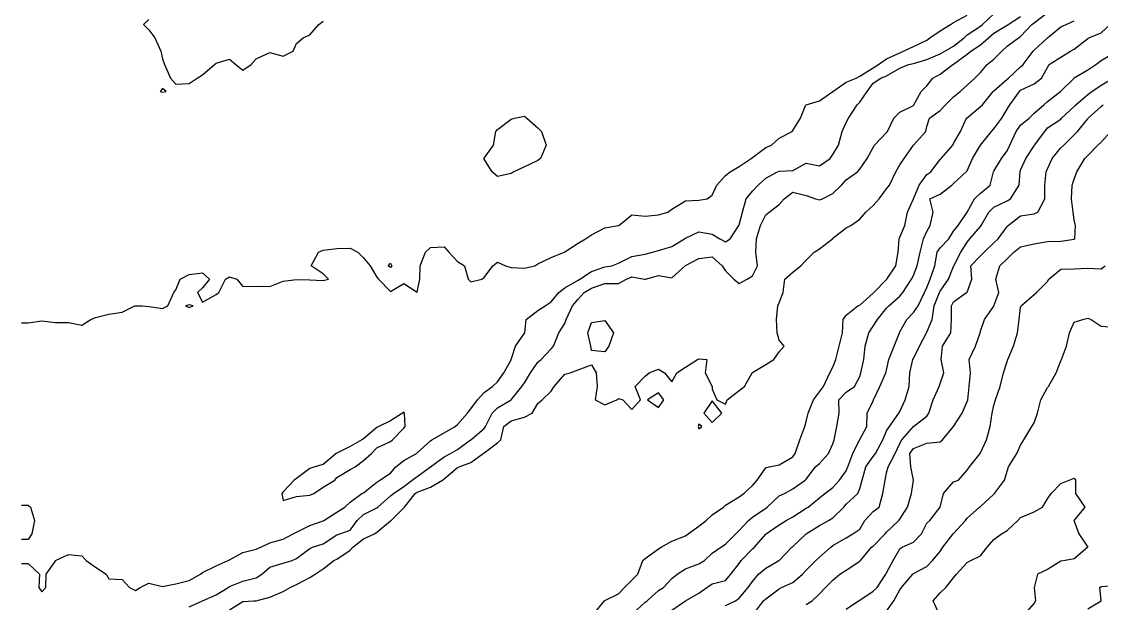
# Model space of a CAD drawing. Header units: metres. Extents: x 2681030 to 2681330, y 1246000 to 1246290.
# Drawn here: x 2681030 to 2681070.26, y 1246072.66 to 1246094.36 of the extents above; entities that cross this region are included whole.
import ezdxf

# ---------------------------------------------------------------- set-up
doc = ezdxf.new("R2010")
doc.units = ezdxf.units.M
doc.layers.add('BASIS_HOEHENLINIEN', color=8, linetype='Continuous')

msp = doc.modelspace()

# ---------------------------------------------------------------- linework, layer by layer
at = {"layer": 'BASIS_HOEHENLINIEN'}
for points in [[(2681030, 1246074.142, 0), (2681030.25, 1246074.142, 0), (2681030.664, 1246073.75, 0), (2681030.642, 1246073.25, 0), (2681030.75, 1246073.086, 0), (2681030.901, 1246073.25, 0), (2681030.922, 1246073.75, 0), (2681031.25, 1246074.213, 0), (2681031.267, 1246074.25, 0), (2681031.75, 1246074.485, 0), (2681032.25, 1246074.427, 0), (2681032.402, 1246074.25, 0), (2681032.75, 1246074.01, 0), (2681033.152, 1246073.75, 0), (2681033.25, 1246073.575, 0), (2681033.75, 1246073.552, 0), (2681034.019, 1246073.25, 0), (2681034.25, 1246073.134, 0), (2681034.423, 1246073.25, 0), (2681034.75, 1246073.409, 0), (2681035.25, 1246073.284, 0), (2681035.75, 1246073.39, 0), (2681036.25, 1246073.511, 0), (2681036.671, 1246073.75, 0), (2681036.75, 1246073.803, 0), (2681037.25, 1246074.054, 0), (2681037.706, 1246074.25, 0), (2681037.75, 1246074.277, 0), (2681038.25, 1246074.552, 0), (2681038.75, 1246074.676, 0), (2681038.921, 1246074.75, 0), (2681039.25, 1246074.918, 0), (2681039.75, 1246075.046, 0), (2681040.122, 1246075.25, 0), (2681040.25, 1246075.316, 0), (2681040.75, 1246075.559, 0), (2681041.25, 1246075.739, 0), (2681041.27, 1246075.75, 0), (2681041.75, 1246076.061, 0), (2681042.053, 1246076.25, 0), (2681042.25, 1246076.435, 0), (2681042.691, 1246076.75, 0), (2681042.75, 1246076.779, 0), (2681043.25, 1246077.175, 0), (2681043.354, 1246077.25, 0), (2681043.75, 1246077.509, 0), (2681043.95, 1246077.75, 0), (2681044.25, 1246077.987, 0), (2681044.718, 1246078.25, 0), (2681044.75, 1246078.277, 0), (2681045.25, 1246078.725, 0), (2681045.29, 1246078.75, 0), (2681045.75, 1246079.017, 0), (2681046.161, 1246079.25, 0), (2681046.25, 1246079.323, 0), (2681046.628, 1246079.75, 0), (2681046.75, 1246079.911, 0), (2681046.993, 1246080.25, 0), (2681047.25, 1246080.519, 0), (2681047.555, 1246080.75, 0), (2681047.75, 1246080.921, 0), (2681047.981, 1246081.25, 0), (2681048.25, 1246081.739, 0), (2681048.256, 1246081.75, 0), (2681048.414, 1246082.25, 0), (2681048.75, 1246082.731, 0), (2681048.761, 1246082.75, 0), (2681048.819, 1246083.25, 0), (2681049.25, 1246083.583, 0), (2681049.517, 1246083.75, 0), (2681049.75, 1246083.907, 0), (2681050.029, 1246084.25, 0), (2681050.25, 1246084.426, 0), (2681050.75, 1246084.712, 0), (2681050.819, 1246084.75, 0), (2681051.25, 1246085.04, 0), (2681051.75, 1246085.206, 0), (2681052.011, 1246085.25, 0), (2681052.25, 1246085.34, 0), (2681052.75, 1246085.593, 0), (2681053.25, 1246085.682, 0), (2681053.523, 1246085.75, 0), (2681053.75, 1246085.819, 0), (2681054.25, 1246085.962, 0), (2681054.716, 1246086.25, 0), (2681054.75, 1246086.28, 0), (2681055.25, 1246086.514, 0), (2681055.75, 1246086.421, 0), (2681056.038, 1246086.25, 0), (2681056.25, 1246086.139, 0), (2681056.418, 1246086.25, 0), (2681056.739, 1246086.75, 0), (2681056.75, 1246086.781, 0), (2681056.875, 1246087.25, 0), (2681057.016, 1246087.75, 0), (2681057.25, 1246088.03, 0), (2681057.463, 1246088.25, 0), (2681057.75, 1246088.521, 0), (2681058.186, 1246088.75, 0), (2681058.25, 1246088.776, 0), (2681058.75, 1246088.796, 0), (2681059.25, 1246089.073, 0), (2681059.75, 1246088.974, 0), (2681060.142, 1246089.25, 0), (2681060.25, 1246089.396, 0), (2681060.452, 1246089.75, 0), (2681060.589, 1246090.25, 0), (2681060.75, 1246090.595, 0), (2681060.834, 1246090.75, 0), (2681061.158, 1246091.25, 0), (2681061.25, 1246091.346, 0), (2681061.528, 1246091.75, 0), (2681061.75, 1246092.061, 0), (2681062.039, 1246092.25, 0), (2681062.25, 1246092.33, 0), (2681062.75, 1246092.613, 0), (2681063.07, 1246092.75, 0), (2681063.25, 1246092.793, 0), (2681063.75, 1246092.946, 0), (2681064.25, 1246093.153, 0), (2681064.425, 1246093.25, 0), (2681064.75, 1246093.44, 0), (2681065.147, 1246093.75, 0), (2681065.25, 1246093.855, 0), (2681065.75, 1246094.182, 0), (2681065.827, 1246094.25, 0), (2681066.25, 1246094.65, 0)], [(2681030, 1246083.12, 0), (2681030.25, 1246083.12, 0), (2681030.75, 1246083.191, 0), (2681031.25, 1246083.134, 0), (2681031.75, 1246083.136, 0), (2681032.25, 1246083.033, 0), (2681032.585, 1246083.25, 0), (2681032.75, 1246083.318, 0), (2681033.25, 1246083.438, 0), (2681033.75, 1246083.523, 0), (2681034.227, 1246083.75, 0), (2681034.25, 1246083.758, 0), (2681034.495, 1246083.75, 0), (2681034.75, 1246083.732, 0), (2681035.25, 1246083.66, 0), (2681035.452, 1246083.75, 0), (2681035.676, 1246084.25, 0), (2681035.75, 1246084.354, 0), (2681035.914, 1246084.75, 0), (2681036.25, 1246084.921, 0), (2681036.75, 1246084.989, 0), (2681037.003, 1246084.75, 0), (2681036.75, 1246084.42, 0), (2681036.553, 1246084.25, 0), (2681036.75, 1246083.894, 0), (2681037.25, 1246084.179, 0), (2681037.354, 1246084.25, 0), (2681037.598, 1246084.75, 0), (2681037.75, 1246084.835, 0), (2681038.022, 1246084.75, 0), (2681038.25, 1246084.478, 0), (2681038.75, 1246084.485, 0), (2681039.25, 1246084.475, 0), (2681039.75, 1246084.673, 0), (2681040.25, 1246084.733, 0), (2681040.75, 1246084.727, 0), (2681041.25, 1246084.693, 0), (2681041.447, 1246084.75, 0), (2681041.25, 1246084.946, 0), (2681040.794, 1246085.25, 0), (2681041.064, 1246085.75, 0), (2681041.25, 1246085.826, 0), (2681041.75, 1246085.888, 0), (2681042.25, 1246085.91, 0), (2681042.534, 1246085.75, 0), (2681042.75, 1246085.55, 0), (2681042.999, 1246085.25, 0), (2681043.25, 1246084.823, 0), (2681043.303, 1246084.75, 0), (2681043.75, 1246084.289, 0), (2681044.25, 1246084.589, 0), (2681044.75, 1246084.269, 0), (2681044.852, 1246084.75, 0), (2681044.856, 1246085.25, 0), (2681045.064, 1246085.75, 0), (2681045.25, 1246085.929, 0), (2681045.75, 1246085.952, 0), (2681045.928, 1246085.75, 0), (2681046.25, 1246085.403, 0), (2681046.514, 1246085.25, 0), (2681046.646, 1246084.75, 0), (2681046.75, 1246084.655, 0), (2681047.162, 1246084.75, 0), (2681047.25, 1246084.815, 0), (2681047.566, 1246085.25, 0), (2681047.75, 1246085.378, 0), (2681048.046, 1246085.25, 0), (2681048.25, 1246085.188, 0), (2681048.75, 1246085.16, 0), (2681049.138, 1246085.25, 0), (2681049.25, 1246085.317, 0), (2681049.75, 1246085.556, 0), (2681050.23, 1246085.75, 0), (2681050.25, 1246085.764, 0), (2681050.75, 1246086.093, 0), (2681051.019, 1246086.25, 0), (2681051.25, 1246086.399, 0), (2681051.75, 1246086.659, 0), (2681052.25, 1246086.746, 0), (2681052.265, 1246086.75, 0), (2681052.75, 1246087.142, 0), (2681053.25, 1246087.093, 0), (2681053.75, 1246087.142, 0), (2681054.089, 1246087.25, 0), (2681054.25, 1246087.356, 0), (2681054.75, 1246087.666, 0), (2681055.25, 1246087.694, 0), (2681055.566, 1246087.75, 0), (2681055.75, 1246087.886, 0), (2681055.919, 1246088.25, 0), (2681056.25, 1246088.617, 0), (2681056.417, 1246088.75, 0), (2681056.75, 1246088.953, 0), (2681057.208, 1246089.25, 0), (2681057.25, 1246089.288, 0), (2681057.75, 1246089.665, 0), (2681057.965, 1246089.75, 0), (2681058.25, 1246090.001, 0), (2681058.727, 1246090.25, 0), (2681058.75, 1246090.294, 0), (2681059.039, 1246090.75, 0), (2681059.242, 1246091.25, 0), (2681059.25, 1246091.253, 0), (2681059.75, 1246091.401, 0), (2681060.246, 1246091.75, 0), (2681060.25, 1246091.753, 0), (2681060.75, 1246092.097, 0), (2681061.123, 1246092.25, 0), (2681061.25, 1246092.317, 0), (2681061.75, 1246092.625, 0), (2681061.946, 1246092.75, 0), (2681062.25, 1246092.972, 0), (2681062.75, 1246093.196, 0), (2681062.883, 1246093.25, 0), (2681063.25, 1246093.423, 0), (2681063.75, 1246093.661, 0), (2681063.869, 1246093.75, 0), (2681064.25, 1246094.016, 0), (2681064.63, 1246094.25, 0), (2681064.75, 1246094.322, 0), (2681065.25, 1246094.595, 0)], [(2681036.25, 1246072.532, 0), (2681036.75, 1246072.749, 0), (2681036.752, 1246072.75, 0), (2681037.25, 1246072.973, 0), (2681037.7, 1246073.25, 0), (2681037.75, 1246073.282, 0), (2681038.25, 1246073.488, 0), (2681038.75, 1246073.604, 0), (2681038.956, 1246073.75, 0), (2681039.25, 1246074.005, 0), (2681039.75, 1246074.151, 0), (2681040.087, 1246074.25, 0), (2681040.25, 1246074.334, 0), (2681040.75, 1246074.703, 0), (2681040.849, 1246074.75, 0), (2681041.25, 1246074.882, 0), (2681041.75, 1246075.209, 0), (2681041.865, 1246075.25, 0), (2681042.25, 1246075.381, 0), (2681042.517, 1246075.75, 0), (2681042.75, 1246075.974, 0), (2681043.25, 1246076.218, 0), (2681043.286, 1246076.25, 0), (2681043.75, 1246076.664, 0), (2681043.864, 1246076.75, 0), (2681044.25, 1246077.016, 0), (2681044.562, 1246077.25, 0), (2681044.75, 1246077.391, 0), (2681045.249, 1246077.75, 0), (2681045.25, 1246077.751, 0), (2681045.75, 1246078.125, 0), (2681045.992, 1246078.25, 0), (2681046.25, 1246078.396, 0), (2681046.743, 1246078.75, 0), (2681046.75, 1246078.757, 0), (2681047.25, 1246079.183, 0), (2681047.291, 1246079.25, 0), (2681047.548, 1246079.75, 0), (2681047.75, 1246079.955, 0), (2681048.25, 1246080.248, 0), (2681048.252, 1246080.25, 0), (2681048.657, 1246080.75, 0), (2681048.75, 1246080.888, 0), (2681048.969, 1246081.25, 0), (2681049.25, 1246081.655, 0), (2681049.37, 1246081.75, 0), (2681049.75, 1246082.155, 0), (2681049.826, 1246082.25, 0), (2681050.035, 1246082.75, 0), (2681050.25, 1246083.1, 0), (2681050.31, 1246083.25, 0), (2681050.544, 1246083.75, 0), (2681050.75, 1246083.997, 0), (2681050.978, 1246084.25, 0), (2681051.25, 1246084.414, 0), (2681051.75, 1246084.592, 0), (2681052.25, 1246084.592, 0), (2681052.554, 1246084.75, 0), (2681052.75, 1246084.838, 0), (2681053.231, 1246084.75, 0), (2681053.25, 1246084.745, 0), (2681053.268, 1246084.75, 0), (2681053.75, 1246084.89, 0), (2681054.25, 1246084.798, 0), (2681054.735, 1246085.25, 0), (2681054.75, 1246085.261, 0), (2681055.25, 1246085.519, 0), (2681055.75, 1246085.586, 0), (2681056.115, 1246085.25, 0), (2681056.25, 1246085.053, 0), (2681056.561, 1246084.75, 0), (2681056.75, 1246084.592, 0), (2681057.058, 1246084.75, 0), (2681057.25, 1246084.869, 0), (2681057.433, 1246085.25, 0), (2681057.377, 1246085.75, 0), (2681057.401, 1246086.25, 0), (2681057.548, 1246086.75, 0), (2681057.75, 1246087.154, 0), (2681057.873, 1246087.25, 0), (2681058.25, 1246087.539, 0), (2681058.43, 1246087.75, 0), (2681058.75, 1246087.995, 0), (2681059.25, 1246087.863, 0), (2681059.603, 1246087.75, 0), (2681059.75, 1246087.709, 0), (2681059.858, 1246087.75, 0), (2681060.25, 1246087.946, 0), (2681060.575, 1246088.25, 0), (2681060.75, 1246088.45, 0), (2681061.161, 1246088.75, 0), (2681061.25, 1246088.85, 0), (2681061.533, 1246089.25, 0), (2681061.75, 1246089.656, 0), (2681061.796, 1246089.75, 0), (2681062.25, 1246090.214, 0), (2681062.28, 1246090.25, 0), (2681062.525, 1246090.75, 0), (2681062.75, 1246090.977, 0), (2681063.25, 1246091.223, 0), (2681063.267, 1246091.25, 0), (2681063.538, 1246091.75, 0), (2681063.75, 1246091.958, 0), (2681063.974, 1246092.25, 0), (2681064.25, 1246092.399, 0), (2681064.715, 1246092.75, 0), (2681064.75, 1246092.772, 0), (2681065.25, 1246093.142, 0), (2681065.387, 1246093.25, 0), (2681065.75, 1246093.492, 0), (2681066.056, 1246093.75, 0), (2681066.25, 1246093.923, 0), (2681066.75, 1246094.223, 0), (2681066.79, 1246094.25, 0), (2681067.25, 1246094.545, 0)], [(2681037.75, 1246072.411, 0), (2681038.25, 1246072.728, 0), (2681038.646, 1246072.75, 0), (2681038.75, 1246072.754, 0), (2681039.25, 1246072.885, 0), (2681039.75, 1246073.103, 0), (2681040.011, 1246073.25, 0), (2681040.25, 1246073.363, 0), (2681040.75, 1246073.626, 0), (2681040.944, 1246073.75, 0), (2681041.25, 1246073.95, 0), (2681041.637, 1246074.25, 0), (2681041.75, 1246074.306, 0), (2681042.25, 1246074.645, 0), (2681042.345, 1246074.75, 0), (2681042.75, 1246075.062, 0), (2681043.154, 1246075.25, 0), (2681043.25, 1246075.309, 0), (2681043.75, 1246075.73, 0), (2681043.779, 1246075.75, 0), (2681044.25, 1246076.218, 0), (2681044.278, 1246076.25, 0), (2681044.679, 1246076.75, 0), (2681044.75, 1246076.809, 0), (2681045.25, 1246076.995, 0), (2681045.689, 1246077.25, 0), (2681045.75, 1246077.304, 0), (2681046.25, 1246077.721, 0), (2681046.319, 1246077.75, 0), (2681046.75, 1246077.91, 0), (2681047.206, 1246078.25, 0), (2681047.25, 1246078.277, 0), (2681047.75, 1246078.646, 0), (2681047.868, 1246078.75, 0), (2681047.981, 1246079.25, 0), (2681048.25, 1246079.466, 0), (2681048.75, 1246079.603, 0), (2681049.034, 1246079.75, 0), (2681049.25, 1246080.117, 0), (2681049.413, 1246080.25, 0), (2681049.75, 1246080.568, 0), (2681049.861, 1246080.75, 0), (2681050.25, 1246081.201, 0), (2681050.454, 1246081.25, 0), (2681050.75, 1246081.371, 0), (2681051.25, 1246081.554, 0), (2681051.419, 1246081.25, 0), (2681051.459, 1246080.75, 0), (2681051.38, 1246080.25, 0), (2681051.75, 1246080.061, 0), (2681052.191, 1246080.25, 0), (2681052.25, 1246080.294, 0), (2681052.421, 1246080.25, 0), (2681052.75, 1246079.893, 0), (2681053.07, 1246080.25, 0), (2681052.883, 1246080.75, 0), (2681053.25, 1246081.129, 0), (2681053.399, 1246081.25, 0), (2681053.75, 1246081.387, 0), (2681053.97, 1246081.25, 0), (2681054.25, 1246080.925, 0), (2681054.431, 1246081.25, 0), (2681054.75, 1246081.471, 0), (2681055.204, 1246081.75, 0), (2681055.25, 1246081.783, 0), (2681055.549, 1246081.75, 0), (2681055.491, 1246081.25, 0), (2681055.743, 1246080.75, 0), (2681055.75, 1246080.644, 0), (2681055.916, 1246080.25, 0), (2681056.25, 1246080.087, 0), (2681056.307, 1246080.25, 0), (2681056.75, 1246080.597, 0), (2681056.952, 1246080.75, 0), (2681057.24, 1246081.25, 0), (2681057.25, 1246081.263, 0), (2681057.75, 1246081.565, 0), (2681058.05, 1246081.75, 0), (2681058.25, 1246082.037, 0), (2681058.432, 1246082.25, 0), (2681058.25, 1246082.468, 0), (2681058.167, 1246082.75, 0), (2681058.144, 1246083.25, 0), (2681058.202, 1246083.75, 0), (2681058.25, 1246083.864, 0), (2681058.392, 1246084.25, 0), (2681058.458, 1246084.75, 0), (2681058.75, 1246085.006, 0), (2681059.051, 1246085.25, 0), (2681059.25, 1246085.452, 0), (2681059.554, 1246085.75, 0), (2681059.75, 1246085.885, 0), (2681060.232, 1246086.25, 0), (2681060.25, 1246086.272, 0), (2681060.75, 1246086.669, 0), (2681060.923, 1246086.75, 0), (2681061.25, 1246086.982, 0), (2681061.477, 1246087.25, 0), (2681061.75, 1246087.491, 0), (2681061.972, 1246087.75, 0), (2681062.25, 1246088.117, 0), (2681062.354, 1246088.25, 0), (2681062.597, 1246088.75, 0), (2681062.75, 1246089.012, 0), (2681062.904, 1246089.25, 0), (2681063.25, 1246089.741, 0), (2681063.257, 1246089.75, 0), (2681063.718, 1246090.25, 0), (2681063.75, 1246090.448, 0), (2681063.846, 1246090.75, 0), (2681064.25, 1246091.033, 0), (2681064.453, 1246091.25, 0), (2681064.75, 1246091.555, 0), (2681064.992, 1246091.75, 0), (2681065.25, 1246091.989, 0), (2681065.547, 1246092.25, 0), (2681065.75, 1246092.459, 0), (2681066.003, 1246092.75, 0), (2681066.25, 1246092.956, 0), (2681066.551, 1246093.25, 0), (2681066.75, 1246093.441, 0), (2681067.173, 1246093.75, 0), (2681067.25, 1246093.793, 0), (2681067.667, 1246094.25, 0), (2681067.75, 1246094.311, 0), (2681068.25, 1246094.695, 0)], [(2681034.75, 1246094.434, 0), (2681034.539, 1246094.25, 0), (2681034.75, 1246094.053, 0), (2681034.967, 1246093.75, 0), (2681035.188, 1246093.25, 0), (2681035.25, 1246092.963, 0), (2681035.333, 1246092.75, 0), (2681035.557, 1246092.25, 0), (2681035.75, 1246092.02, 0), (2681036.25, 1246092.046, 0), (2681036.547, 1246092.25, 0), (2681036.75, 1246092.372, 0), (2681037.192, 1246092.75, 0), (2681037.25, 1246092.807, 0), (2681037.75, 1246092.952, 0), (2681037.99, 1246092.75, 0), (2681038.25, 1246092.546, 0), (2681038.559, 1246092.75, 0), (2681038.75, 1246092.97, 0), (2681039.25, 1246093.204, 0), (2681039.75, 1246093.06, 0), (2681040.129, 1246093.25, 0), (2681040.25, 1246093.535, 0), (2681040.493, 1246093.75, 0), (2681040.75, 1246093.855, 0), (2681041.085, 1246094.25, 0), (2681041.25, 1246094.375, 0)], [(2681051.324, 1246072.25, 0), (2681051.735, 1246072.75, 0), (2681051.75, 1246072.764, 0), (2681052.25, 1246073.01, 0), (2681052.48, 1246073.25, 0), (2681052.75, 1246073.518, 0), (2681052.977, 1246073.75, 0), (2681053.167, 1246074.25, 0), (2681053.25, 1246074.331, 0), (2681053.75, 1246074.688, 0), (2681053.844, 1246074.75, 0), (2681054.25, 1246074.973, 0), (2681054.75, 1246075.18, 0), (2681054.857, 1246075.25, 0), (2681055.25, 1246075.542, 0), (2681055.526, 1246075.75, 0), (2681055.75, 1246075.958, 0), (2681056.167, 1246076.25, 0), (2681056.25, 1246076.317, 0), (2681056.75, 1246076.635, 0), (2681056.923, 1246076.75, 0), (2681057.25, 1246077.05, 0), (2681057.422, 1246077.25, 0), (2681057.75, 1246077.711, 0), (2681057.87, 1246077.75, 0), (2681058.25, 1246077.823, 0), (2681058.75, 1246078.123, 0), (2681058.845, 1246078.25, 0), (2681059.021, 1246078.75, 0), (2681059.202, 1246079.25, 0), (2681059.25, 1246079.438, 0), (2681059.331, 1246079.75, 0), (2681059.52, 1246080.25, 0), (2681059.75, 1246080.547, 0), (2681059.901, 1246080.75, 0), (2681060.137, 1246081.25, 0), (2681060.25, 1246081.464, 0), (2681060.361, 1246081.75, 0), (2681060.486, 1246082.25, 0), (2681060.603, 1246082.75, 0), (2681060.632, 1246083.25, 0), (2681060.75, 1246083.401, 0), (2681061.178, 1246083.75, 0), (2681061.25, 1246083.778, 0), (2681061.75, 1246084.227, 0), (2681061.78, 1246084.25, 0), (2681062.25, 1246084.738, 0), (2681062.258, 1246084.75, 0), (2681062.598, 1246085.25, 0), (2681062.685, 1246085.75, 0), (2681062.719, 1246086.25, 0), (2681062.75, 1246086.317, 0), (2681062.932, 1246086.75, 0), (2681063.033, 1246087.25, 0), (2681063.25, 1246087.743, 0), (2681063.252, 1246087.75, 0), (2681063.461, 1246088.25, 0), (2681063.75, 1246088.656, 0), (2681063.9, 1246088.75, 0), (2681064.25, 1246089.206, 0), (2681064.291, 1246089.25, 0), (2681064.717, 1246089.75, 0), (2681064.75, 1246089.813, 0), (2681065.012, 1246090.25, 0), (2681065.234, 1246090.75, 0), (2681065.25, 1246090.767, 0), (2681065.75, 1246091.184, 0), (2681065.821, 1246091.25, 0), (2681066.231, 1246091.75, 0), (2681066.25, 1246091.769, 0), (2681066.75, 1246092.206, 0), (2681066.798, 1246092.25, 0), (2681067.25, 1246092.667, 0), (2681067.342, 1246092.75, 0), (2681067.712, 1246093.25, 0), (2681067.75, 1246093.289, 0), (2681068.246, 1246093.75, 0), (2681068.25, 1246093.755, 0), (2681068.75, 1246094.16, 0), (2681068.944, 1246094.25, 0), (2681069.25, 1246094.388, 0)], [(2681052.766, 1246072.25, 0), (2681053.25, 1246072.704, 0), (2681053.322, 1246072.75, 0), (2681053.75, 1246073.134, 0), (2681053.938, 1246073.25, 0), (2681054.25, 1246073.58, 0), (2681054.445, 1246073.75, 0), (2681054.75, 1246073.941, 0), (2681055.25, 1246074.134, 0), (2681055.458, 1246074.25, 0), (2681055.75, 1246074.528, 0), (2681056.076, 1246074.75, 0), (2681056.25, 1246074.866, 0), (2681056.629, 1246075.25, 0), (2681056.75, 1246075.375, 0), (2681057.103, 1246075.75, 0), (2681057.25, 1246075.876, 0), (2681057.75, 1246076.21, 0), (2681057.802, 1246076.25, 0), (2681058.25, 1246076.663, 0), (2681058.45, 1246076.75, 0), (2681058.75, 1246076.924, 0), (2681059.22, 1246077.25, 0), (2681059.25, 1246077.286, 0), (2681059.601, 1246077.75, 0), (2681059.75, 1246077.877, 0), (2681060.088, 1246078.25, 0), (2681060.25, 1246078.612, 0), (2681060.298, 1246078.75, 0), (2681060.402, 1246079.25, 0), (2681060.478, 1246079.75, 0), (2681060.467, 1246080.25, 0), (2681060.75, 1246080.534, 0), (2681061.059, 1246080.75, 0), (2681061.25, 1246081.116, 0), (2681061.292, 1246081.25, 0), (2681061.4, 1246081.75, 0), (2681061.452, 1246082.25, 0), (2681061.595, 1246082.75, 0), (2681061.75, 1246082.99, 0), (2681061.911, 1246083.25, 0), (2681062.25, 1246083.663, 0), (2681062.338, 1246083.75, 0), (2681062.75, 1246084.115, 0), (2681062.856, 1246084.25, 0), (2681063.177, 1246084.75, 0), (2681063.25, 1246084.889, 0), (2681063.397, 1246085.25, 0), (2681063.498, 1246085.75, 0), (2681063.628, 1246086.25, 0), (2681063.75, 1246086.522, 0), (2681063.87, 1246086.75, 0), (2681063.988, 1246087.25, 0), (2681063.86, 1246087.75, 0), (2681064.25, 1246087.924, 0), (2681064.678, 1246088.25, 0), (2681064.75, 1246088.316, 0), (2681065.215, 1246088.75, 0), (2681065.25, 1246088.794, 0), (2681065.455, 1246089.25, 0), (2681065.75, 1246089.742, 0), (2681065.755, 1246089.75, 0), (2681066.16, 1246090.25, 0), (2681066.25, 1246090.352, 0), (2681066.548, 1246090.75, 0), (2681066.75, 1246091.084, 0), (2681066.844, 1246091.25, 0), (2681067.205, 1246091.75, 0), (2681067.25, 1246091.792, 0), (2681067.75, 1246092.028, 0), (2681068.031, 1246092.25, 0), (2681068.25, 1246092.648, 0), (2681068.315, 1246092.75, 0), (2681068.75, 1246093.024, 0), (2681069.103, 1246093.25, 0), (2681069.25, 1246093.33, 0), (2681069.75, 1246093.73, 0), (2681069.796, 1246093.75, 0), (2681070.25, 1246093.93, 0), (2681070.59, 1246094.25, 0)], [(2681054.25, 1246072.403, 0), (2681054.75, 1246072.749, 0), (2681054.751, 1246072.75, 0), (2681055.25, 1246073.034, 0), (2681055.544, 1246073.25, 0), (2681055.75, 1246073.389, 0), (2681056.25, 1246073.514, 0), (2681056.441, 1246073.75, 0), (2681056.75, 1246074.141, 0), (2681056.826, 1246074.25, 0), (2681057.25, 1246074.693, 0), (2681057.321, 1246074.75, 0), (2681057.75, 1246075.232, 0), (2681057.767, 1246075.25, 0), (2681058.25, 1246075.586, 0), (2681058.504, 1246075.75, 0), (2681058.75, 1246075.886, 0), (2681059.25, 1246076.207, 0), (2681059.323, 1246076.25, 0), (2681059.75, 1246076.587, 0), (2681059.952, 1246076.75, 0), (2681060.25, 1246076.975, 0), (2681060.495, 1246077.25, 0), (2681060.75, 1246077.606, 0), (2681060.808, 1246077.75, 0), (2681060.998, 1246078.25, 0), (2681061.243, 1246078.75, 0), (2681061.25, 1246078.765, 0), (2681061.52, 1246079.25, 0), (2681061.529, 1246079.75, 0), (2681061.75, 1246080.211, 0), (2681061.765, 1246080.25, 0), (2681062.005, 1246080.75, 0), (2681062.224, 1246081.25, 0), (2681062.25, 1246081.357, 0), (2681062.329, 1246081.75, 0), (2681062.535, 1246082.25, 0), (2681062.734, 1246082.75, 0), (2681062.75, 1246082.779, 0), (2681063.007, 1246083.25, 0), (2681063.25, 1246083.504, 0), (2681063.423, 1246083.75, 0), (2681063.67, 1246084.25, 0), (2681063.75, 1246084.438, 0), (2681063.876, 1246084.75, 0), (2681064.054, 1246085.25, 0), (2681064.134, 1246085.75, 0), (2681064.25, 1246085.913, 0), (2681064.573, 1246086.25, 0), (2681064.75, 1246086.543, 0), (2681064.919, 1246086.75, 0), (2681065.25, 1246087.25, 0), (2681065.25, 1246087.25, 0), (2681065.526, 1246087.75, 0), (2681065.75, 1246087.957, 0), (2681066.116, 1246088.25, 0), (2681066.235, 1246088.75, 0), (2681066.25, 1246088.777, 0), (2681066.531, 1246089.25, 0), (2681066.75, 1246089.539, 0), (2681066.848, 1246089.75, 0), (2681067.08, 1246090.25, 0), (2681067.25, 1246090.497, 0), (2681067.561, 1246090.75, 0), (2681067.75, 1246090.939, 0), (2681068.12, 1246091.25, 0), (2681068.25, 1246091.37, 0), (2681068.738, 1246091.75, 0), (2681068.75, 1246091.758, 0), (2681069.247, 1246092.25, 0), (2681069.25, 1246092.253, 0), (2681069.75, 1246092.56, 0), (2681070.048, 1246092.75, 0), (2681070.25, 1246092.9, 0), (2681070.75, 1246093.198, 0)], [(2681056.25, 1246072.573, 0), (2681056.622, 1246072.75, 0), (2681056.75, 1246072.856, 0), (2681057.095, 1246073.25, 0), (2681057.25, 1246073.475, 0), (2681057.481, 1246073.75, 0), (2681057.75, 1246073.975, 0), (2681058.236, 1246074.25, 0), (2681058.25, 1246074.259, 0), (2681058.714, 1246074.75, 0), (2681058.75, 1246074.778, 0), (2681059.25, 1246075.246, 0), (2681059.254, 1246075.25, 0), (2681059.75, 1246075.565, 0), (2681060.09, 1246075.75, 0), (2681060.25, 1246075.849, 0), (2681060.655, 1246076.25, 0), (2681060.75, 1246076.354, 0), (2681061.177, 1246076.75, 0), (2681061.25, 1246076.947, 0), (2681061.342, 1246077.25, 0), (2681061.476, 1246077.75, 0), (2681061.75, 1246078.131, 0), (2681061.835, 1246078.25, 0), (2681062.117, 1246078.75, 0), (2681062.25, 1246079.088, 0), (2681062.364, 1246079.25, 0), (2681062.712, 1246079.75, 0), (2681062.75, 1246079.814, 0), (2681062.945, 1246080.25, 0), (2681063.097, 1246080.75, 0), (2681063.121, 1246081.25, 0), (2681063.229, 1246081.75, 0), (2681063.25, 1246081.79, 0), (2681063.483, 1246082.25, 0), (2681063.736, 1246082.75, 0), (2681063.75, 1246082.774, 0), (2681063.946, 1246083.25, 0), (2681064.024, 1246083.75, 0), (2681064.221, 1246084.25, 0), (2681064.25, 1246084.304, 0), (2681064.563, 1246084.75, 0), (2681064.75, 1246085.224, 0), (2681064.759, 1246085.25, 0), (2681065.017, 1246085.75, 0), (2681065.25, 1246086.127, 0), (2681065.349, 1246086.25, 0), (2681065.75, 1246086.714, 0), (2681065.78, 1246086.75, 0), (2681066.058, 1246087.25, 0), (2681066.25, 1246087.433, 0), (2681066.75, 1246087.666, 0), (2681066.873, 1246087.75, 0), (2681067.193, 1246088.25, 0), (2681067.229, 1246088.75, 0), (2681067.25, 1246088.81, 0), (2681067.444, 1246089.25, 0), (2681067.75, 1246089.72, 0), (2681067.771, 1246089.75, 0), (2681068.151, 1246090.25, 0), (2681068.25, 1246090.387, 0), (2681068.75, 1246090.721, 0), (2681068.778, 1246090.75, 0), (2681069.25, 1246091.194, 0), (2681069.306, 1246091.25, 0), (2681069.75, 1246091.641, 0), (2681069.9, 1246091.75, 0), (2681070.25, 1246091.98, 0), (2681070.699, 1246092.25, 0)], [(2681035.25, 1246091.721, 0), (2681035.387, 1246091.75, 0), (2681035.25, 1246091.859, 0), (2681035.165, 1246091.75, 0), (2681035.25, 1246091.721, 0)], [(2681057.286, 1246072.25, 0), (2681057.658, 1246072.75, 0), (2681057.75, 1246072.827, 0), (2681058.25, 1246073.201, 0), (2681058.329, 1246073.25, 0), (2681058.75, 1246073.44, 0), (2681059.113, 1246073.75, 0), (2681059.25, 1246073.9, 0), (2681059.607, 1246074.25, 0), (2681059.75, 1246074.376, 0), (2681060.167, 1246074.75, 0), (2681060.25, 1246074.821, 0), (2681060.75, 1246075.101, 0), (2681060.99, 1246075.25, 0), (2681061.25, 1246075.429, 0), (2681061.446, 1246075.75, 0), (2681061.75, 1246076.081, 0), (2681061.97, 1246076.25, 0), (2681062.115, 1246076.75, 0), (2681062.197, 1246077.25, 0), (2681062.25, 1246077.521, 0), (2681062.308, 1246077.75, 0), (2681062.576, 1246078.25, 0), (2681062.75, 1246078.616, 0), (2681062.825, 1246078.75, 0), (2681063.25, 1246079.25, 0), (2681063.25, 1246079.25, 0), (2681063.75, 1246079.643, 0), (2681063.83, 1246079.75, 0), (2681063.984, 1246080.25, 0), (2681064.212, 1246080.75, 0), (2681064.25, 1246080.852, 0), (2681064.39, 1246081.25, 0), (2681064.287, 1246081.75, 0), (2681064.33, 1246082.25, 0), (2681064.641, 1246082.75, 0), (2681064.674, 1246083.25, 0), (2681064.667, 1246083.75, 0), (2681064.75, 1246083.906, 0), (2681065.233, 1246084.25, 0), (2681065.25, 1246084.267, 0), (2681065.432, 1246084.75, 0), (2681065.395, 1246085.25, 0), (2681065.75, 1246085.621, 0), (2681065.894, 1246085.75, 0), (2681066.25, 1246086.1, 0), (2681066.417, 1246086.25, 0), (2681066.75, 1246086.712, 0), (2681066.788, 1246086.75, 0), (2681067.25, 1246087.11, 0), (2681067.75, 1246087.181, 0), (2681067.894, 1246087.25, 0), (2681068.147, 1246087.75, 0), (2681068.152, 1246088.25, 0), (2681068.199, 1246088.75, 0), (2681068.25, 1246088.861, 0), (2681068.424, 1246089.25, 0), (2681068.75, 1246089.647, 0), (2681068.856, 1246089.75, 0), (2681069.25, 1246090.133, 0), (2681069.375, 1246090.25, 0), (2681069.75, 1246090.731, 0), (2681069.769, 1246090.75, 0), (2681070.25, 1246091.193, 0), (2681070.332, 1246091.25, 0)], [(2681048.352, 1246088.75, 0), (2681048.25, 1246088.693, 0), (2681047.75, 1246088.576, 0), (2681047.548, 1246088.75, 0), (2681047.25, 1246089.22, 0), (2681047.235, 1246089.25, 0), (2681047.25, 1246089.264, 0), (2681047.589, 1246089.75, 0), (2681047.68, 1246090.25, 0), (2681047.75, 1246090.333, 0), (2681048.25, 1246090.722, 0), (2681048.376, 1246090.75, 0), (2681048.75, 1246090.826, 0), (2681048.836, 1246090.75, 0), (2681049.25, 1246090.388, 0), (2681049.386, 1246090.25, 0), (2681049.554, 1246089.75, 0), (2681049.348, 1246089.25, 0), (2681049.25, 1246089.174, 0), (2681048.75, 1246088.938, 0), (2681048.352, 1246088.75, 0)], [(2681059.25, 1246072.613, 0), (2681059.472, 1246072.75, 0), (2681059.75, 1246073.008, 0), (2681059.973, 1246073.25, 0), (2681060.25, 1246073.518, 0), (2681060.51, 1246073.75, 0), (2681060.75, 1246073.893, 0), (2681061.25, 1246074.227, 0), (2681061.276, 1246074.25, 0), (2681061.689, 1246074.75, 0), (2681061.75, 1246074.79, 0), (2681062.196, 1246075.25, 0), (2681062.25, 1246075.316, 0), (2681062.711, 1246075.75, 0), (2681062.75, 1246075.795, 0), (2681063.029, 1246076.25, 0), (2681063.178, 1246076.75, 0), (2681063.25, 1246077.25, 0), (2681063.153, 1246077.75, 0), (2681063.117, 1246078.25, 0), (2681063.25, 1246078.433, 0), (2681063.75, 1246078.629, 0), (2681064.25, 1246078.684, 0), (2681064.338, 1246078.75, 0), (2681064.749, 1246079.25, 0), (2681064.75, 1246079.251, 0), (2681065.069, 1246079.75, 0), (2681065.25, 1246080.181, 0), (2681065.275, 1246080.25, 0), (2681065.335, 1246080.75, 0), (2681065.375, 1246081.25, 0), (2681065.331, 1246081.75, 0), (2681065.564, 1246082.25, 0), (2681065.736, 1246082.75, 0), (2681065.75, 1246082.81, 0), (2681065.902, 1246083.25, 0), (2681066.25, 1246083.746, 0), (2681066.251, 1246083.75, 0), (2681066.432, 1246084.25, 0), (2681066.327, 1246084.75, 0), (2681066.473, 1246085.25, 0), (2681066.75, 1246085.502, 0), (2681067, 1246085.75, 0), (2681067.25, 1246085.951, 0), (2681067.75, 1246086.072, 0), (2681068.25, 1246086.155, 0), (2681068.75, 1246086.16, 0), (2681069.25, 1246086.238, 0), (2681069.27, 1246086.25, 0), (2681069.291, 1246086.75, 0), (2681069.25, 1246086.957, 0), (2681069.203, 1246087.25, 0), (2681069.147, 1246087.75, 0), (2681069.176, 1246088.25, 0), (2681069.25, 1246088.476, 0), (2681069.348, 1246088.75, 0), (2681069.641, 1246089.25, 0), (2681069.75, 1246089.36, 0), (2681070.124, 1246089.75, 0), (2681070.25, 1246089.852, 0), (2681070.607, 1246090.25, 0)], [(2681043.799, 1246085.25, 0), (2681043.75, 1246085.187, 0), (2681043.665, 1246085.25, 0), (2681043.75, 1246085.342, 0), (2681043.799, 1246085.25, 0)], [(2681060.75, 1246072.446, 0), (2681061.21, 1246072.75, 0), (2681061.25, 1246072.781, 0), (2681061.75, 1246073.118, 0), (2681061.902, 1246073.25, 0), (2681062.22, 1246073.75, 0), (2681062.25, 1246073.792, 0), (2681062.494, 1246074.25, 0), (2681062.75, 1246074.693, 0), (2681062.836, 1246074.75, 0), (2681063.25, 1246074.945, 0), (2681063.549, 1246075.25, 0), (2681063.75, 1246075.642, 0), (2681063.859, 1246075.75, 0), (2681064.25, 1246076.247, 0), (2681064.251, 1246076.25, 0), (2681064.377, 1246076.75, 0), (2681064.75, 1246077.186, 0), (2681064.928, 1246077.25, 0), (2681065.25, 1246077.629, 0), (2681065.344, 1246077.75, 0), (2681065.737, 1246078.25, 0), (2681065.75, 1246078.274, 0), (2681065.981, 1246078.75, 0), (2681066.113, 1246079.25, 0), (2681066.182, 1246079.75, 0), (2681066.25, 1246080.046, 0), (2681066.316, 1246080.25, 0), (2681066.488, 1246080.75, 0), (2681066.609, 1246081.25, 0), (2681066.75, 1246081.68, 0), (2681066.777, 1246081.75, 0), (2681066.985, 1246082.25, 0), (2681067.13, 1246082.75, 0), (2681067.192, 1246083.25, 0), (2681067.25, 1246083.694, 0), (2681067.27, 1246083.75, 0), (2681067.75, 1246084.181, 0), (2681067.836, 1246084.25, 0), (2681068.25, 1246084.663, 0), (2681068.306, 1246084.75, 0), (2681068.75, 1246085.125, 0), (2681069.25, 1246085.139, 0), (2681069.75, 1246085.161, 0), (2681070.25, 1246085.13, 0), (2681070.399, 1246085.25, 0)], [(2681036.25, 1246083.691, 0), (2681036.392, 1246083.75, 0), (2681036.25, 1246083.797, 0), (2681036.105, 1246083.75, 0), (2681036.25, 1246083.691, 0)], [(2681062.25, 1246072.367, 0), (2681062.521, 1246072.75, 0), (2681062.75, 1246073.161, 0), (2681062.806, 1246073.25, 0), (2681063.225, 1246073.75, 0), (2681063.25, 1246073.768, 0), (2681063.75, 1246074.032, 0), (2681063.958, 1246074.25, 0), (2681064.25, 1246074.592, 0), (2681064.345, 1246074.75, 0), (2681064.736, 1246075.25, 0), (2681064.75, 1246075.265, 0), (2681065.195, 1246075.75, 0), (2681065.25, 1246075.83, 0), (2681065.719, 1246076.25, 0), (2681065.75, 1246076.274, 0), (2681066.25, 1246076.731, 0), (2681066.269, 1246076.75, 0), (2681066.653, 1246077.25, 0), (2681066.75, 1246077.592, 0), (2681066.799, 1246077.75, 0), (2681067.105, 1246078.25, 0), (2681067.25, 1246078.556, 0), (2681067.37, 1246078.75, 0), (2681067.666, 1246079.25, 0), (2681067.75, 1246079.391, 0), (2681067.884, 1246079.75, 0), (2681068.004, 1246080.25, 0), (2681068.25, 1246080.706, 0), (2681068.284, 1246080.75, 0), (2681068.572, 1246081.25, 0), (2681068.75, 1246081.698, 0), (2681068.774, 1246081.75, 0), (2681068.961, 1246082.25, 0), (2681069.065, 1246082.75, 0), (2681069.25, 1246083.148, 0), (2681069.567, 1246083.25, 0), (2681069.75, 1246083.295, 0), (2681069.873, 1246083.25, 0), (2681070.25, 1246082.997, 0), (2681070.75, 1246082.96, 0)], [(2681051.894, 1246082.25, 0), (2681051.75, 1246082.032, 0), (2681051.25, 1246082.092, 0), (2681051.227, 1246082.25, 0), (2681051.115, 1246082.75, 0), (2681051.25, 1246083.131, 0), (2681051.75, 1246083.206, 0), (2681052.068, 1246082.75, 0), (2681051.894, 1246082.25, 0)], [(2681053.75, 1246079.963, 0), (2681053.948, 1246080.25, 0), (2681053.75, 1246080.515, 0), (2681053.34, 1246080.25, 0), (2681053.75, 1246079.963, 0)], [(2681055.75, 1246079.4, 0), (2681056.114, 1246079.75, 0), (2681055.75, 1246080.209, 0), (2681055.438, 1246079.75, 0), (2681055.75, 1246079.4, 0)], [(2681040.75, 1246076.693, 0), (2681040.892, 1246076.75, 0), (2681041.25, 1246076.986, 0), (2681041.673, 1246077.25, 0), (2681041.75, 1246077.346, 0), (2681042.25, 1246077.653, 0), (2681042.439, 1246077.75, 0), (2681042.75, 1246077.984, 0), (2681043.045, 1246078.25, 0), (2681043.25, 1246078.455, 0), (2681043.75, 1246078.696, 0), (2681043.825, 1246078.75, 0), (2681044.25, 1246079.186, 0), (2681044.303, 1246079.25, 0), (2681044.276, 1246079.75, 0), (2681044.25, 1246079.786, 0), (2681044.207, 1246079.75, 0), (2681043.75, 1246079.47, 0), (2681043.324, 1246079.25, 0), (2681043.25, 1246079.215, 0), (2681042.75, 1246078.794, 0), (2681042.682, 1246078.75, 0), (2681042.25, 1246078.503, 0), (2681041.75, 1246078.262, 0), (2681041.733, 1246078.25, 0), (2681041.25, 1246077.83, 0), (2681040.936, 1246077.75, 0), (2681040.75, 1246077.689, 0), (2681040.25, 1246077.317, 0), (2681040.163, 1246077.25, 0), (2681039.75, 1246076.82, 0), (2681039.704, 1246076.75, 0), (2681039.75, 1246076.492, 0), (2681040.25, 1246076.637, 0), (2681040.75, 1246076.693, 0)], [(2681055.25, 1246079.165, 0), (2681055.362, 1246079.25, 0), (2681055.25, 1246079.336, 0), (2681055.225, 1246079.25, 0), (2681055.25, 1246079.165, 0)], [(2681064.206, 1246072.25, 0), (2681063.985, 1246072.75, 0), (2681064.25, 1246073.055, 0), (2681064.465, 1246073.25, 0), (2681064.75, 1246073.605, 0), (2681064.863, 1246073.75, 0), (2681065.25, 1246074.182, 0), (2681065.398, 1246074.25, 0), (2681065.75, 1246074.433, 0), (2681066.001, 1246074.75, 0), (2681066.25, 1246075.045, 0), (2681066.531, 1246075.25, 0), (2681066.75, 1246075.377, 0), (2681067.145, 1246075.75, 0), (2681067.25, 1246075.861, 0), (2681067.75, 1246076.065, 0), (2681068.059, 1246076.25, 0), (2681068.25, 1246076.561, 0), (2681068.384, 1246076.75, 0), (2681068.75, 1246077.126, 0), (2681069.059, 1246077.25, 0), (2681069.25, 1246077.332, 0), (2681069.293, 1246077.25, 0), (2681069.295, 1246076.75, 0), (2681069.641, 1246076.25, 0), (2681069.25, 1246075.766, 0), (2681069.232, 1246075.75, 0), (2681069.25, 1246075.724, 0), (2681069.421, 1246075.25, 0), (2681069.75, 1246074.751, 0), (2681069.75, 1246074.75, 0), (2681069.75, 1246074.75, 0), (2681069.25, 1246074.323, 0), (2681068.906, 1246074.25, 0), (2681068.75, 1246074.23, 0), (2681068.25, 1246073.915, 0), (2681067.874, 1246073.75, 0), (2681067.754, 1246073.25, 0), (2681067.801, 1246072.75, 0), (2681067.75, 1246072.666, 0), (2681067.387, 1246072.25, 0)], [(2681030, 1246076.316, 0), (2681030.25, 1246076.316, 0), (2681030.326, 1246076.25, 0), (2681030.478, 1246075.75, 0), (2681030.385, 1246075.25, 0), (2681030.25, 1246075.043, 0), (2681030, 1246075.043, 0)], [(2681069.75, 1246072.457, 0), (2681070.25, 1246072.749, 0), (2681070.252, 1246072.75, 0), (2681070.25, 1246072.766, 0), (2681070.208, 1246073.25, 0), (2681070.25, 1246073.291, 0), (2681070.75, 1246073.32, 0)]]:
    msp.add_polyline3d(points, dxfattribs=at)

doc.saveas('drawing.dxf')
